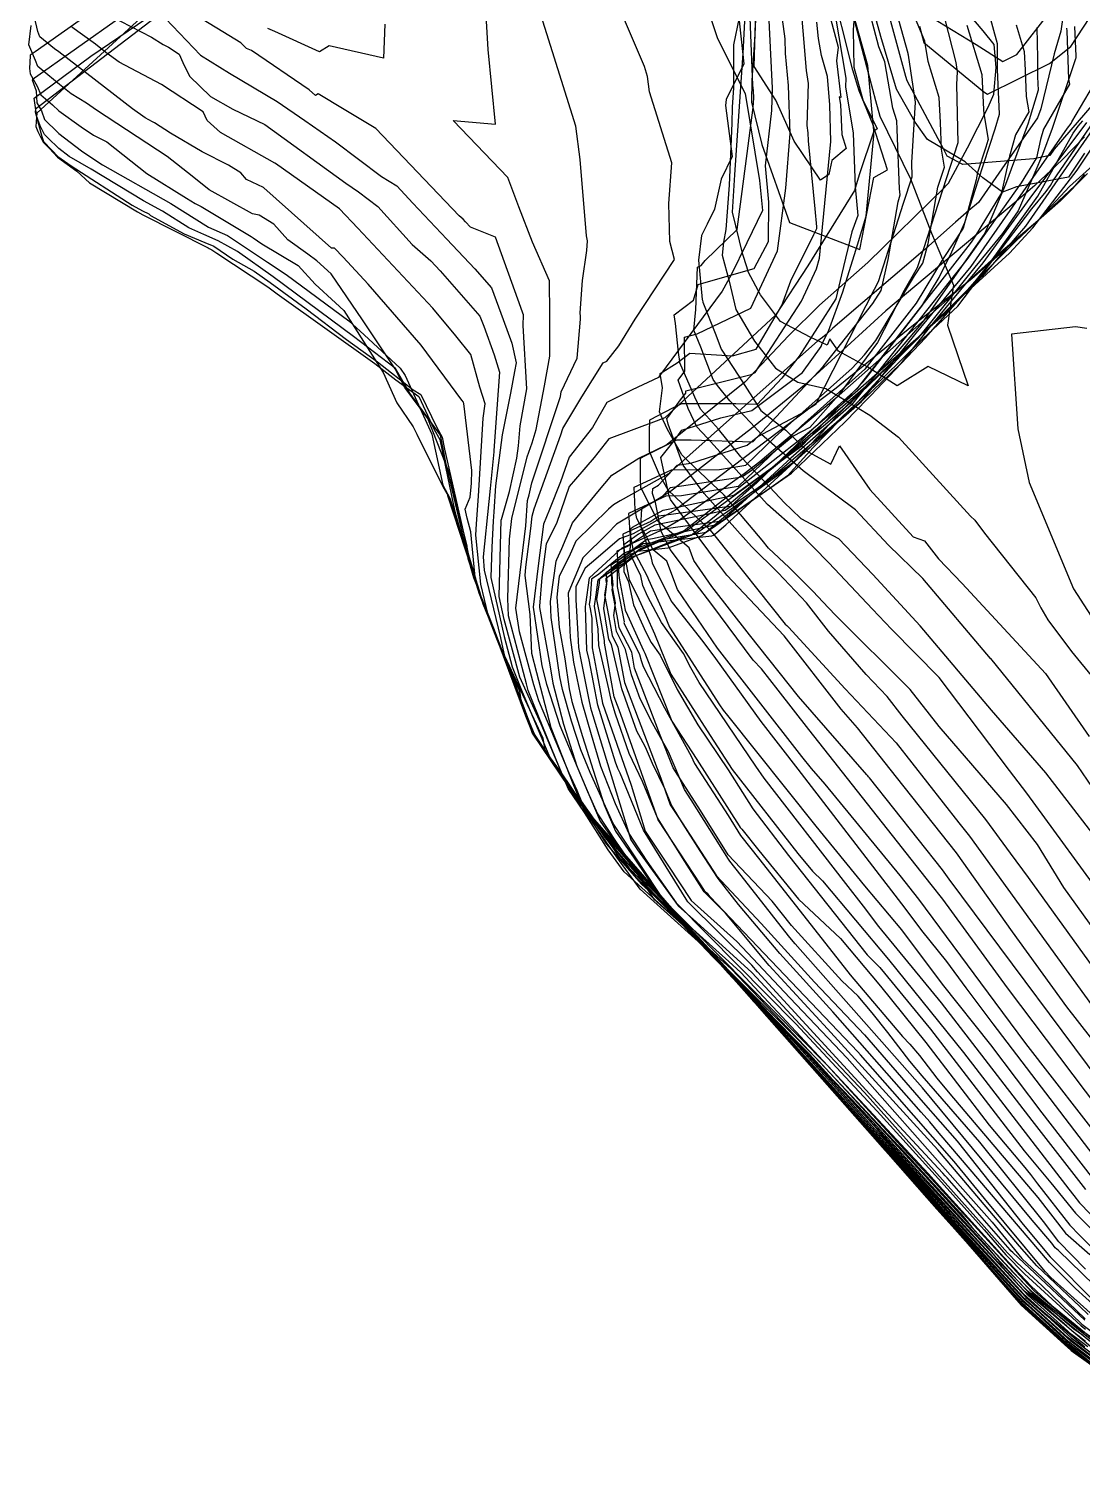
# Model space of a CAD drawing. Extents: x 0 to 298, y 0 to 220.
# Drawn here: x 51.2 to 113.1, y 11.3 to 96.1 of the extents above; entities that cross this region are included whole.
import ezdxf

# ---------------------------------------------------------------- set-up
doc = ezdxf.new("R2010")
doc.units = 0
doc.layers.add('LINES', color=1, linetype='CONTINUOUS')

msp = doc.modelspace()

# ---------------------------------------------------------------- linework, layer by layer
at = {"layer": 'LINES', "color": 1}
for points in [[(61.342, 101.684, 0), (51.517, 94.73, 0), (51.238, 94.54, 0), (51.234, 94.502, 0), (51.197, 93.766, 0), (51.237, 93.45, 0), (51.635, 92.724, 0), (51.858, 92.22, 0), (52.536, 91.624, 0), (52.911, 91.273, 0), (54.239, 90.336, 0), (54.951, 89.835, 0), (55.73, 89.445, 0), (58.1, 87.588, 0), (60.429, 86.129, 0), (60.935, 85.814, 0), (61.287, 85.644, 0), (64.225, 83.881, 0), (64.35, 83.798, 0), (64.855, 83.46, 0), (66.983, 82.185, 0), (67.983, 81.079, 0), (69.175, 79.986, 0), (69.679, 79.523, 0), (71.987, 75.892, 0), (72.799, 74.106, 0), (73.741, 72.689, 0), (73.957, 72.262, 0), (74.224, 71.73, 0), (75.573, 69.046, 0), (75.736, 68.779, 0), (75.747, 68.726, 0), (75.771, 68.649, 0), (77.164, 64.409, 0), (77.776, 62.52, 0), (78.729, 60.07, 0), (80.363, 55.699, 0), (80.666, 54.919, 0), (80.751, 54.684, 0), (83.35, 50.848, 0), (83.518, 50.598, 0), (83.853, 50.216, 0), (84.416, 49.581, 0), (88.147, 45.302, 0), (94.336, 38.416, 0), (98.911, 33.208, 0), (104.033, 27.547, 0), (108.339, 22.635, 0), (109.54, 21.339, 0), (109.866, 21.053, 0), (112.386, 18.736, 0), (115.194, 16.648, 0)], [(114.755, 44.418, 0), (109.829, 51.163, 0), (108.816, 52.494, 0), (104.669, 57.959, 0), (101.873, 60.795, 0), (100.75, 61.965, 0), (98.196, 64.689, 0), (96.416, 66.527, 0), (94.583, 68.128, 0), (91.064, 72.028, 0), (90.429, 72.691, 0), (89.918, 73.778, 0), (89.324, 75.445, 0), (89.733, 75.961, 0), (89.696, 77.973, 0), (90.456, 78.163, 0), (93.606, 79.676, 0), (93.606, 79.677, 0), (93.607, 79.677, 0), (95.174, 83.045, 0), (95.653, 86.729, 0), (95.911, 89.939, 0), (95.825, 92.751, 0), (95.651, 94.645, 0), (95.616, 95.494, 0), (94.865, 101.142, 0)], [(61.161, 98.737, 0), (51.553, 91.359, 0), (51.529, 91.208, 0), (51.916, 89.763, 0), (52.016, 89.459, 0), (52.506, 88.958, 0), (52.863, 88.588, 0), (53.634, 88.04, 0), (57.231, 85.732, 0), (57.833, 85.394, 0), (58.202, 85.208, 0), (58.306, 85.11, 0), (60.278, 84.038, 0), (61.506, 83.535, 0), (62.021, 83.308, 0), (63.153, 82.554, 0), (64.411, 81.852, 0), (65.349, 81.185, 0), (67.454, 79.626, 0), (69.84, 77.822, 0), (71.645, 76.523, 0), (73.755, 74.874, 0), (74.194, 74.59, 0), (75.148, 72.652, 0), (75.45, 72.083, 0), (75.598, 71.383, 0), (76.929, 65.521, 0), (77.088, 64.766, 0), (77.509, 63.247, 0), (78.21, 61.405, 0), (79.885, 57.199, 0), (80.786, 54.7, 0), (82.073, 52.8, 0), (83.9, 50.083, 0), (87.541, 45.929, 0), (93.666, 39.018, 0), (93.73, 38.945, 0), (93.836, 38.827, 0), (94.54, 38.026, 0), (101.352, 30.328, 0), (104.154, 27.213, 0), (109.363, 21.208, 0), (109.49, 21.065, 0), (112.039, 18.749, 0), (112.414, 18.408, 0), (112.418, 18.405, 0), (112.431, 18.396, 0), (122.419, 11.298, 0)], [(113.274, 18.923, 0), (112.838, 19.27, 0), (112.491, 19.528, 0), (112.18, 19.814, 0), (110.021, 21.708, 0), (104.897, 27.24, 0), (103.467, 28.801, 0), (100.148, 32.396, 0), (97.045, 35.821, 0), (91.382, 41.507, 0), (88.801, 44.231, 0), (86.852, 46.217, 0), (84.396, 49.63, 0), (83.65, 50.684, 0), (83.385, 51.318, 0), (82.92, 52.338, 0), (81.135, 56.589, 0), (80.838, 57.526, 0), (79.997, 60.636, 0), (79.794, 62.036, 0), (80.384, 66.866, 0), (80.469, 68.359, 0), (80.565, 68.689, 0), (80.722, 69.407, 0), (82.408, 74.474, 0), (82.455, 74.753, 0), (83.389, 76.733, 0), (83.587, 79.019, 0), (83.598, 79.178, 0), (83.577, 79.387, 0), (83.705, 81.288, 0), (83.952, 83.065, 0), (84.001, 83.623, 0), (83.947, 83.914, 0), (83.562, 88.401, 0), (83.317, 90.364, 0), (81.943, 94.742, 0), (80.707, 98.685, 0)], [(114.064, 32.602, 0), (108.692, 39.705, 0), (104.897, 44.93, 0), (104.199, 45.797, 0), (97.013, 54.909, 0), (95.216, 57.203, 0), (94.237, 58.46, 0), (93.748, 58.977, 0), (91.309, 62.253, 0), (90.341, 63.495, 0), (88.867, 65.487, 0), (88.335, 66.552, 0), (88.005, 68.245, 0), (87.825, 68.768, 0), (87.843, 69.069, 0), (88.181, 69.26, 0), (89.267, 70.446, 0), (90.073, 70.563, 0), (93.398, 71.619, 0), (94.013, 72.13, 0), (96.562, 73.47, 0), (97.441, 74.052, 0), (97.464, 74.111, 0), (100.881, 80.777, 0), (101.116, 81.233, 0), (101.12, 81.24, 0), (102.589, 85.836, 0), (103.094, 87.39, 0), (103.075, 88.238, 0), (103.29, 91.786, 0), (102.878, 94.548, 0), (102.863, 94.608, 0), (102.852, 94.644, 0), (101.655, 98.938, 0)], [(92.679, 98.75, 0), (93.198, 94.025, 0), (92.158, 91.938, 0), (92.116, 91.579, 0), (92.507, 88.584, 0), (91.85, 87.262, 0), (91.467, 85.499, 0), (91.029, 84.603, 0), (90.708, 83.948, 0), (90.533, 82.488, 0), (90.738, 80.185, 0), (90.756, 80.133, 0), (90.79, 80.016, 0), (91.542, 78.094, 0), (91.858, 77.267, 0), (92.894, 75.669, 0), (94.198, 73.656, 0), (95.663, 72.495, 0), (96.968, 71.216, 0), (98.308, 70.508, 0), (98.81, 71.572, 0), (100.604, 69.017, 0), (103.144, 66.221, 0), (103.807, 65.986, 0), (104.638, 64.936, 0), (106.03, 63.482, 0), (110.927, 58.183, 0), (113.498, 54.485, 0)], [(93.922, 97.569, 0), (93.841, 95.756, 0), (93.662, 93.049, 0), (93.64, 91.788, 0), (94.244, 89.286, 0), (95.882, 84.702, 0), (100.013, 83.115, 0), (100.834, 87.361, 0), (101.635, 87.802, 0), (100.78, 90.481, 0), (99.969, 92.438, 0), (99.607, 93.663, 0), (98.297, 98.887, 0)], [(97.674, 98.987, 0), (98.743, 95.021, 0), (98.643, 94.205, 0), (98.904, 92.05, 0), (98.796, 92.09, 0), (98.876, 91.646, 0), (98.949, 89.873, 0), (99.212, 89.063, 0), (98.362, 88.35, 0), (98.194, 87.527, 0), (97.706, 87.198, 0), (96.143, 89.479, 0), (95.066, 91.893, 0), (93.796, 93.878, 0), (93.898, 97.145, 0)], [(58.661, 97.585, 0), (51.623, 91.141, 0), (51.605, 90.89, 0), (51.565, 90.342, 0), (51.674, 90.047, 0), (51.999, 89.423, 0), (52.364, 89.048, 0), (52.845, 88.547, 0), (53.98, 87.721, 0), (54.727, 87.032, 0), (57.533, 85.327, 0), (57.846, 85.151, 0), (61.696, 83.223, 0), (61.747, 83.174, 0), (61.903, 83.105, 0), (62.2, 82.91, 0), (65.213, 80.929, 0), (65.758, 80.518, 0), (71.5, 76.419, 0), (72.731, 75.447, 0), (74.093, 74.484, 0), (74.992, 72.546, 0), (75.313, 71.943, 0), (76.109, 68.16, 0), (76.209, 67.721, 0), (76.255, 67.504, 0), (77.296, 63.828, 0), (78.477, 60.852, 0), (79.089, 59.245, 0), (79.568, 58.042, 0), (80.774, 54.694, 0), (82.499, 52.149, 0), (83.773, 50.255, 0), (86.312, 47.358, 0), (90.583, 42.539, 0), (91.869, 41.064, 0), (94.003, 38.69, 0), (103.951, 27.366, 0), (104.546, 26.708, 0), (105.434, 25.695, 0), (109.474, 21.156, 0), (111.124, 19.657, 0), (112.394, 18.488, 0), (114.849, 16.585, 0)], [(114.508, 18.541, 0), (112.812, 19.732, 0), (110.651, 21.552, 0), (110.262, 21.893, 0), (109.641, 22.563, 0), (104.238, 28.461, 0), (102.628, 30.205, 0), (98.099, 35.165, 0), (90.25, 43.101, 0), (88.503, 44.854, 0), (88.049, 45.509, 0), (85.507, 49.364, 0), (84.159, 52.368, 0), (83.602, 53.695, 0), (83.065, 55.387, 0), (82.532, 57.249, 0), (82.379, 57.999, 0), (81.868, 61.475, 0), (81.83, 62.418, 0), (82.159, 64.792, 0), (82.201, 64.893, 0), (82.491, 65.548, 0), (83.005, 66.765, 0), (83.12, 67.051, 0), (84.616, 68.863, 0), (85.427, 69.86, 0), (87.016, 70.856, 0), (88.615, 71.616, 0), (90.543, 73.156, 0), (93.258, 75.335, 0), (93.265, 75.341, 0), (95.824, 78.034, 0), (97.637, 79.854, 0), (100.492, 82.352, 0), (105.004, 86.779, 0), (105.07, 86.854, 0), (105.227, 87.012, 0), (106.335, 89.105, 0), (107.559, 91.493, 0), (107.894, 92.254, 0), (108.021, 93.826, 0), (107.913, 95.164, 0), (107.255, 95.978, 0), (105.694, 97.84, 0)], [(113.3, 27.863, 0), (110.137, 31.918, 0), (104.823, 38.821, 0), (101.122, 43.318, 0), (100.22, 44.512, 0), (99.191, 45.847, 0), (94.391, 52.042, 0), (93.892, 52.735, 0), (90.566, 57.668, 0), (90.068, 58.523, 0), (89.651, 59.359, 0), (88.348, 61.196, 0), (87.556, 62.693, 0), (87.255, 63.363, 0), (87.138, 63.933, 0), (86.514, 65.23, 0), (86.552, 66.608, 0), (86.552, 66.718, 0), (86.655, 66.794, 0), (88.459, 67.794, 0), (88.849, 67.872, 0), (92.598, 68.684, 0), (93.881, 69.59, 0), (96.612, 71.574, 0), (100.191, 75.322, 0), (100.204, 75.336, 0), (100.225, 75.359, 0), (100.249, 75.385, 0), (100.272, 75.411, 0), (100.39, 75.552, 0), (103.662, 79.79, 0), (104.674, 81.478, 0), (105.419, 82.976, 0), (106.179, 84.707, 0), (106.979, 87.154, 0), (107.967, 90.215, 0), (108.22, 91.066, 0), (108.115, 93.691, 0), (108.103, 95.216, 0), (107.34, 98.014, 0)], [(115.643, 32.191, 0), (105.256, 46.104, 0), (104.867, 46.641, 0), (100.586, 52.049, 0), (100.532, 52.119, 0), (100.487, 52.166, 0), (100.43, 52.228, 0), (96.405, 56.847, 0), (93.525, 60.47, 0), (91.31, 63.302, 0), (90.262, 64.841, 0), (89.982, 65.583, 0), (88.156, 67.128, 0), (87.19, 69.008, 0), (87.141, 69.101, 0), (87.132, 69.148, 0), (87.129, 69.192, 0), (87.115, 69.572, 0), (87.123, 70.86, 0), (87.409, 71.009, 0), (89.249, 71.921, 0), (90.1, 71.921, 0), (93.727, 71.812, 0), (97.856, 76.242, 0), (100.774, 79.937, 0), (101.262, 80.699, 0), (101.685, 82.525, 0), (102.261, 85.929, 0), (102.394, 86.327, 0), (102.337, 86.687, 0), (102.208, 90.173, 0), (102.179, 90.692, 0), (101.953, 91.437, 0), (101.49, 94.16, 0), (101.127, 95.028, 0), (100.41, 97.788, 0)], [(99.346, 97.898, 0), (100.928, 91.871, 0), (101.195, 90.956, 0), (102.99, 87.275, 0), (104.223, 84.087, 0), (105.514, 81.031, 0), (105.17, 78.679, 0), (106.388, 75.098, 0), (104.04, 76.232, 0), (102.204, 75.094, 0), (100.487, 76.198, 0), (98.757, 77.145, 0), (98.255, 77.86, 0), (98.083, 77.496, 0), (97.086, 77.972, 0), (95.339, 78.881, 0), (94.171, 80.46, 0), (93.47, 81.775, 0), (93.374, 82.103, 0), (93.129, 82.827, 0), (92.526, 85.317, 0), (92.661, 87.501, 0), (92.82, 89.815, 0), (93.146, 94.658, 0), (93.313, 97.684, 0)], [(96.874, 93.651, 0), (96.478, 98.325, 0)], [(113.22, 88.789, 0), (112.286, 87.364, 0), (109.219, 86.808, 0), (108.408, 86.482, 0), (107.238, 87.327, 0), (106.199, 88.264, 0), (103.989, 89.582, 0), (103.273, 90.601, 0), (102.166, 92.536, 0), (101.253, 95.636, 0), (100.703, 97.627, 0)], [(56.568, 96.787, 0), (51.353, 93.09, 0), (51.586, 92.446, 0), (51.626, 91.75, 0), (51.888, 91.275, 0), (52.076, 90.753, 0), (52.853, 89.994, 0), (52.92, 89.929, 0), (54.254, 88.927, 0), (54.968, 88.43, 0), (55.486, 88.091, 0), (59.507, 85.821, 0), (61.725, 84.437, 0), (62.829, 83.948, 0), (65.194, 82.368, 0), (66.285, 81.64, 0), (69.96, 78.92, 0), (70.86, 78.095, 0), (72.979, 76.147, 0), (73.271, 75.709, 0), (74.839, 72.257, 0), (75.49, 69.264, 0), (75.906, 68.495, 0), (76.554, 66.476, 0), (77.653, 63.003, 0), (77.856, 62.287, 0), (78.162, 61.527, 0), (78.653, 60.246, 0), (80.203, 56.355, 0), (80.798, 54.705, 0), (81.648, 53.451, 0), (84.028, 49.912, 0), (86.711, 46.85, 0), (87.929, 45.464, 0), (92.269, 40.569, 0), (93.891, 38.821, 0), (96.926, 35.391, 0), (103.529, 28.049, 0), (107.979, 22.919, 0), (109.527, 21.226, 0), (110.395, 20.438, 0), (112.358, 18.658, 0), (113.62, 17.684, 0)], [(114.605, 17.303, 0), (112.413, 18.934, 0), (110.444, 20.743, 0), (109.66, 21.431, 0), (106.77, 24.552, 0), (103.776, 27.966, 0), (96.392, 36.129, 0), (94.503, 38.279, 0), (91.366, 41.769, 0), (88.492, 44.903, 0), (87.318, 46.099, 0), (84.114, 49.785, 0), (81.861, 53.125, 0), (80.797, 54.705, 0), (80.125, 56.503, 0), (80.019, 57.154, 0), (79.225, 58.85, 0), (78.137, 61.642, 0), (77.64, 62.921, 0), (77.407, 63.637, 0), (77.133, 66.511, 0), (76.929, 67.325, 0), (76.802, 67.862, 0), (77.104, 68.549, 0), (77.165, 69.173, 0), (77.185, 69.379, 0), (77.205, 70.126, 0), (76.727, 74.067, 0), (76.708, 74.136, 0), (76.618, 74.267, 0), (74.219, 77.501, 0), (71.109, 81.082, 0), (69.625, 82.674, 0), (69.126, 83.201, 0), (68.951, 83.203, 0), (64.976, 86.744, 0), (64.954, 86.757, 0), (63.955, 87.236, 0), (63.608, 87.624, 0), (62.898, 88.084, 0), (61.349, 88.852, 0), (59.48, 89.961, 0), (58.54, 90.575, 0), (58.429, 90.629, 0), (57.993, 90.864, 0), (57.255, 91.39, 0), (52.915, 94.744, 0), (52.66, 94.911, 0), (51.805, 95.615, 0), (51.691, 95.932, 0), (51.355, 97.363, 0)], [(113.662, 17.569, 0), (112.373, 18.569, 0), (109.829, 20.91, 0), (109.459, 21.247, 0), (108.552, 22.266, 0), (104.29, 27.127, 0), (101.431, 30.287, 0), (94.169, 38.553, 0), (90.008, 43.183, 0), (87.499, 46.06, 0), (85.082, 48.787, 0), (83.646, 50.427, 0), (82.925, 51.499, 0), (80.763, 54.689, 0), (79.9, 57.083, 0), (78.392, 60.959, 0), (77.74, 62.603, 0), (77.451, 63.623, 0), (77.443, 63.78, 0), (76.701, 66.185, 0), (75.672, 70.603, 0), (75.348, 72.2, 0), (73.553, 74.682, 0), (72.714, 76.13, 0), (70.238, 78.006, 0), (65.516, 81.504, 0), (63.412, 83.001, 0), (62.282, 83.631, 0), (61.45, 84, 0), (60.553, 84.398, 0), (59.017, 85.366, 0), (57.892, 85.976, 0), (54.826, 87.848, 0), (53.533, 88.594, 0), (52.917, 89.056, 0), (52.273, 89.686, 0), (52.072, 89.881, 0), (51.823, 90.38, 0), (51.605, 90.969, 0), (51.613, 91.073, 0), (51.583, 91.187, 0), (51.46, 92.02, 0), (54.788, 94.482, 0), (59.197, 97.472, 0)], [(55.925, 96.854, 0), (58.36, 95.605, 0), (59.055, 95.162, 0), (59.355, 95.015, 0), (59.992, 94.599, 0), (60.214, 94.121, 0), (60.595, 93.301, 0), (61.837, 92.108, 0), (63.139, 91.374, 0), (65.036, 90.468, 0), (69.795, 87.012, 0), (70.533, 86.507, 0), (71.107, 86.075, 0), (71.677, 85.638, 0), (73.684, 83.419, 0), (74.783, 82.455, 0), (75.329, 81.865, 0), (77.679, 79.2, 0), (77.896, 78.613, 0), (78.509, 76.929, 0), (78.833, 75.904, 0), (78.671, 73.753, 0), (78.489, 71.305, 0), (78.487, 71.221, 0), (78.281, 69.06, 0), (78.206, 68.302, 0), (77.86, 65.044, 0), (77.934, 64.263, 0), (78.878, 60.29, 0), (79.082, 59.371, 0), (79.12, 59.23, 0), (79.172, 59.116, 0), (79.251, 58.927, 0), (81.374, 54.393, 0), (81.491, 53.672, 0), (82.489, 52.303, 0), (85.026, 48.543, 0), (86.776, 46.53, 0), (89.451, 43.805, 0), (93.753, 39.113, 0), (95.044, 37.751, 0), (96.234, 36.44, 0), (103.519, 28.386, 0), (105.2, 26.469, 0), (109.781, 21.524, 0), (111.023, 20.434, 0), (112.439, 19.132, 0), (114.016, 17.959, 0)], [(59.196, 96.706, 0), (61.248, 94.535, 0), (62.954, 93.493, 0), (65.754, 91.815, 0), (67.389, 90.697, 0), (69.178, 89.456, 0), (71.88, 87.401, 0), (72.791, 86.858, 0), (73.731, 85.852, 0), (75.733, 83.727, 0), (77.382, 81.979, 0), (78.362, 80.866, 0), (79.047, 78.999, 0), (79.553, 77.619, 0), (79.806, 76.447, 0), (79.716, 75.937, 0), (79.474, 74.679, 0), (78.974, 72.224, 0), (78.583, 69.218, 0), (78.49, 67.694, 0), (78.452, 67.151, 0), (78.371, 65.61, 0), (78.317, 63.844, 0), (79.091, 60.374, 0), (79.563, 58.591, 0), (80.165, 57.123, 0), (81.874, 53.027, 0), (84.122, 49.721, 0), (85.095, 48.186, 0), (87.17, 45.8, 0), (89.511, 43.69, 0), (93.176, 39.809, 0), (96.065, 36.713, 0), (97.583, 35.086, 0), (101.655, 30.558, 0), (103.357, 28.596, 0), (109.64, 21.721, 0), (110.678, 20.779, 0), (113.24, 18.613, 0)], [(113.427, 18.615, 0), (112.465, 19.33, 0), (111.601, 20.124, 0), (109.901, 21.616, 0), (103.63, 28.386, 0), (103.262, 28.806, 0), (101.667, 30.569, 0), (96.471, 36.298, 0), (90.833, 42.245, 0), (90.409, 42.707, 0), (86.234, 46.96, 0), (85.938, 47.301, 0), (85.509, 47.937, 0), (84.161, 49.786, 0), (82.665, 51.899, 0), (81.279, 55.217, 0), (80.024, 57.968, 0), (79.099, 61.36, 0), (78.799, 62.713, 0), (78.934, 67.226, 0), (78.936, 67.239, 0), (79.416, 68.892, 0), (79.845, 70.845, 0), (79.95, 71.569, 0), (80.036, 72.755, 0), (80.433, 74.929, 0), (80.216, 78.656, 0), (80.235, 79.269, 0), (80.194, 79.383, 0), (80.072, 79.71, 0), (78.583, 83.847, 0), (77.13, 84.433, 0), (76.83, 84.751, 0), (76.682, 84.908, 0), (76.448, 85.106, 0), (71.546, 90.239, 0), (69.693, 91.353, 0), (68.168, 92.268, 0), (68.001, 92.175, 0), (67.628, 92.499, 0), (64.237, 94.818, 0), (63.944, 94.933, 0), (63.617, 95.272, 0), (60.697, 97.055, 0)], [(114.237, 18.065, 0), (110.77, 20.997, 0), (109.731, 21.835, 0), (109.334, 22.243, 0), (109.098, 22.531, 0), (106.974, 24.845, 0), (101.816, 30.489, 0), (101.031, 31.394, 0), (99.151, 33.483, 0), (97.88, 34.846, 0), (95.31, 37.553, 0), (90.676, 42.46, 0), (87.197, 45.596, 0), (86.16, 46.529, 0), (85.218, 47.831, 0), (83.829, 50.021, 0), (82.871, 51.43, 0), (82.143, 53.175, 0), (80.82, 56.405, 0), (80.507, 57.2, 0), (80.408, 57.576, 0), (79.36, 61.578, 0), (79.315, 62.598, 0), (79.419, 66.091, 0), (79.544, 67.303, 0), (80.458, 70.936, 0), (80.756, 71.76, 0), (80.985, 72.545, 0), (81.476, 75.094, 0), (81.787, 76.856, 0), (81.791, 76.872, 0), (81.783, 79.312, 0), (81.774, 81.271, 0), (80.765, 83.55, 0), (79.962, 85.632, 0), (79.322, 87.359, 0), (76.111, 90.704, 0), (78.594, 90.493, 0), (78.155, 94.885, 0), (78.038, 96.873, 0)], [(113.877, 18.664, 0), (109.918, 21.857, 0), (108.406, 23.411, 0), (107.506, 24.508, 0), (100.762, 31.854, 0), (99.908, 32.763, 0), (95.416, 37.463, 0), (92.253, 40.794, 0), (91.841, 41.23, 0), (91.532, 41.509, 0), (87.091, 45.506, 0), (85.727, 47.389, 0), (83.844, 50.092, 0), (83.2, 51.614, 0), (81.872, 54.989, 0), (81.023, 58.239, 0), (80.728, 59.363, 0), (80.626, 61.67, 0), (80.332, 63.948, 0), (80.373, 64.435, 0), (80.678, 66.708, 0), (80.754, 67.444, 0), (80.863, 67.876, 0), (82.436, 72.221, 0), (82.547, 72.601, 0), (83.676, 74.451, 0), (84.912, 76.463, 0), (85.145, 76.55, 0), (85.84, 77.459, 0), (86.807, 79.022, 0), (89.122, 82.535, 0), (88.834, 83.594, 0), (88.791, 85.817, 0), (88.95, 88.208, 0), (87.642, 92.391, 0), (87.524, 93.284, 0), (87.355, 93.872, 0), (86.009, 97.026, 0)], [(91.207, 96.808, 0), (91.65, 95.533, 0), (93.269, 92.281, 0), (94.111, 87.181, 0), (94.286, 85.406, 0), (93.369, 83.52, 0), (92.444, 81.624, 0), (91.909, 80.666, 0), (88.232, 75.698, 0), (88.168, 75.602, 0), (86.623, 74.86, 0), (85.133, 74.127, 0), (84.287, 72.648, 0), (82.914, 70.904, 0), (82.422, 69.452, 0), (81.775, 67.835, 0), (81.413, 66.98, 0), (81.101, 64.527, 0), (80.805, 62.101, 0), (81.306, 58.65, 0), (81.598, 57.57, 0), (82.369, 55.142, 0), (84.003, 51.25, 0), (84.586, 49.95, 0), (85.687, 48.28, 0), (87.724, 45.346, 0), (95.552, 37.49, 0), (97.557, 35.463, 0), (98.713, 34.196, 0), (103.853, 28.631, 0), (107.269, 24.901, 0), (110.141, 21.801, 0), (111.942, 20.221, 0), (112.599, 19.668, 0), (113.114, 19.306, 0)], [(99.674, 96.814, 0), (99.627, 96.032, 0), (99.669, 93.838, 0), (100.191, 91.922, 0), (101.035, 90.213, 0), (100.833, 90.071, 0), (99.97, 87.517, 0), (99.7, 86.583, 0), (96.955, 82.15, 0), (95.052, 79.257, 0), (88.554, 73.226, 0), (88.042, 73.035, 0), (85.264, 71.987, 0), (84.389, 70.887, 0), (83.303, 69.62, 0), (82.926, 69.177, 0), (82.169, 67.015, 0), (81.579, 65.815, 0), (81.313, 63.842, 0), (81.172, 62.155, 0), (81.178, 62.065, 0), (81.794, 58.71, 0), (81.956, 57.631, 0), (82.588, 55.211, 0), (83.375, 52.746, 0), (84.746, 49.506, 0), (87.034, 46.222, 0), (87.903, 44.923, 0), (90.131, 42.936, 0), (92.443, 40.839, 0), (95.802, 37.324, 0), (102.624, 30.07, 0), (105.915, 26.485, 0), (106.601, 25.648, 0), (108.224, 23.849, 0), (109.055, 22.957, 0), (110.11, 21.873, 0), (111.041, 21.093, 0), (115.266, 17.699, 0)], [(112.011, 97.202, 0), (111.838, 95.962, 0), (111.44, 94.621, 0), (110.655, 91.394, 0), (110.454, 90.865, 0), (108.358, 87.858, 0), (106.989, 85.886, 0), (106.419, 85.402, 0), (105.634, 84.725, 0), (103.726, 83.025, 0), (98.42, 78.49, 0), (98.026, 78.13, 0), (97.811, 77.943, 0), (97.542, 77.752, 0), (88.758, 69.925, 0), (85.927, 68.34, 0), (85.522, 68.113, 0), (85.239, 67.849, 0), (83.319, 65.973, 0), (82.915, 65.073, 0), (82.343, 63.91, 0), (82.254, 63.249, 0), (82.206, 62.683, 0), (82.328, 60.893, 0), (82.665, 59.057, 0), (82.931, 57.281, 0), (83.082, 56.547, 0), (83.707, 54.496, 0), (84.988, 50.479, 0), (85.649, 48.919, 0), (86.75, 47.338, 0), (88.156, 45.239, 0), (88.664, 44.542, 0), (92.307, 41.262, 0), (93.015, 40.617, 0), (104.043, 28.783, 0), (104.214, 28.602, 0), (104.53, 28.248, 0), (108.473, 23.875, 0), (110.075, 22.192, 0), (111.308, 21.045, 0), (112.45, 20.089, 0), (113.558, 19.198, 0)], [(114.605, 30.2, 0), (109.775, 36.436, 0), (107.97, 38.862, 0), (103.489, 44.922, 0), (102.389, 46.317, 0), (97.978, 51.687, 0), (97.17, 52.614, 0), (96.609, 53.32, 0), (91.642, 59.673, 0), (89.291, 63.125, 0), (88.663, 64.79, 0), (87.86, 65.469, 0), (87.435, 66.296, 0), (86.907, 67.303, 0), (86.812, 67.808, 0), (86.777, 68.278, 0), (86.745, 69.145, 0), (87.478, 69.487, 0), (88.939, 70.168, 0), (91.753, 70.18, 0), (93.308, 70.438, 0), (95.039, 72.097, 0), (99.556, 76.148, 0), (100.281, 76.926, 0), (100.95, 77.773, 0), (103.229, 81.566, 0), (103.72, 82.307, 0), (104.033, 83.481, 0), (104.593, 86.785, 0), (104.984, 87.955, 0), (104.817, 89.015, 0), (104.759, 90.577, 0), (104.678, 92.051, 0), (104.036, 94.164, 0), (103.833, 95.363, 0), (102.984, 97.39, 0)], [(104.985, 96.721, 0), (105.655, 94.12, 0), (105.74, 93.554, 0), (105.695, 92.827, 0), (105.773, 89.397, 0), (103.73, 83.107, 0), (103.392, 82.049, 0), (102.627, 80.7, 0), (101.049, 77.644, 0), (98.787, 74.583, 0), (97.065, 72.658, 0), (96.084, 72.142, 0), (93.705, 70.166, 0), (93.117, 69.751, 0), (92.844, 69.692, 0), (88.864, 69.113, 0), (88.33, 68.529, 0), (87.18, 67.878, 0), (87.117, 66.855, 0), (87.729, 65.079, 0), (87.802, 64.704, 0), (88.928, 62.451, 0), (88.984, 62.375, 0), (90.781, 60.07, 0), (91.521, 59.076, 0), (94.184, 55.368, 0), (96.362, 52.558, 0), (102.657, 44.388, 0), (103.647, 43.078, 0), (105.11, 41.261, 0), (106.236, 39.711, 0), (107.831, 37.603, 0), (114.032, 29.479, 0)], [(98.561, 96.895, 0), (99.188, 93.183, 0), (99.17, 92.686, 0), (99.619, 89.963, 0), (99.735, 86.796, 0), (99.899, 85.114, 0), (99.543, 84.155, 0), (98.932, 81.623, 0), (98.606, 80.215, 0), (96.452, 76.851, 0), (95.431, 75.558, 0), (93.986, 74.007, 0), (92.716, 74.045, 0), (89.524, 74.046, 0), (89.046, 73.809, 0), (87.64, 73.077, 0), (87.636, 72.418, 0), (87.628, 71.272, 0), (88.219, 69.887, 0), (88.723, 68.989, 0), (90.857, 66.954, 0), (91.206, 66.623, 0), (91.571, 66.192, 0), (95.623, 61.099, 0), (95.714, 61.013, 0), (95.821, 60.907, 0), (99.159, 57.288, 0), (102.147, 54.115, 0), (105.834, 49.419, 0), (106.466, 48.621, 0), (113.891, 38.364, 0)], [(115.862, 33.879, 0), (112.182, 38.604, 0), (108.999, 42.995, 0), (105.688, 47.648, 0), (102.173, 52.101, 0), (99.868, 54.99, 0), (98.907, 56.103, 0), (95.558, 60.405, 0), (92.188, 63.964, 0), (91.837, 64.436, 0), (91.697, 64.615, 0), (89.999, 66.911, 0), (88.889, 68.419, 0), (88.806, 68.645, 0), (88.321, 70.899, 0), (89.104, 71.874, 0), (89.551, 72.495, 0), (91.837, 73.213, 0), (93.655, 73.662, 0), (96.634, 75.894, 0), (97.732, 77.41, 0), (97.801, 77.592, 0), (98.174, 78.32, 0), (99.008, 80.621, 0), (99.878, 83.391, 0), (100.378, 85.076, 0), (100.829, 89.809, 0), (100.841, 90.017, 0), (100.828, 90.109, 0), (100.49, 93.929, 0), (99.645, 96.932, 0)], [(114.972, 47.142, 0), (110.941, 52.345, 0), (107.747, 56.04, 0), (103.569, 60.989, 0), (100.783, 64.012, 0), (98.785, 66.106, 0), (96.56, 67.282, 0), (95.999, 67.842, 0), (95.589, 68.227, 0), (94.42, 69.453, 0), (93.019, 70.922, 0), (91.712, 72.554, 0), (90.641, 73.733, 0), (90.316, 74.429, 0), (89.427, 76.456, 0), (89.438, 76.539, 0), (89.351, 77.069, 0), (89.175, 78.762, 0), (89.101, 79.277, 0), (90.237, 80.139, 0), (90.503, 81.054, 0), (91.939, 81.468, 0), (93.791, 82.009, 0), (94.633, 83.583, 0), (94.653, 85.894, 0), (94.465, 88.033, 0), (94.83, 91.287, 0), (94.875, 92.598, 0), (94.647, 97.382, 0)], [(112.817, 52.787, 0), (107.715, 59.07, 0), (107.714, 59.071, 0), (107.705, 59.081, 0), (103.72, 63.785, 0), (101.69, 65.74, 0), (99.749, 67.804, 0), (96.683, 70.099, 0), (94.236, 72.236, 0), (93.603, 72.938, 0), (92.366, 74.228, 0), (91.649, 75.13, 0), (91.381, 75.473, 0), (90.665, 77.373, 0), (90.26, 78.384, 0), (90.376, 79.59, 0), (90.46, 82.083, 0), (90.676, 82.187, 0), (90.927, 82.481, 0), (92.805, 84.304, 0), (93.438, 89.211, 0), (93.732, 91.474, 0), (93.775, 92.007, 0), (93.76, 92.473, 0), (93.731, 92.788, 0), (93.55, 97.225, 0)], [(92.92, 96.751, 0), (92.577, 95.159, 0), (92.582, 92.614, 0), (92.508, 91.484, 0), (92.491, 90.539, 0), (92.322, 86.891, 0), (92.136, 84.29, 0), (92.006, 83.547, 0), (91.909, 82.793, 0), (92.323, 81.264, 0), (92.717, 79.597, 0), (93.826, 77.72, 0), (94.73, 76.567, 0), (95.064, 76.147, 0), (96.366, 75.328, 0), (98.018, 74.944, 0), (100.604, 73.374, 0), (102.296, 72.09, 0), (106.519, 67.442, 0), (106.778, 67.2, 0), (107.344, 66.445, 0), (110.37, 62.649, 0), (110.661, 62.056, 0), (111.064, 61.356, 0), (112.457, 59.494, 0), (113.793, 57.849, 0)], [(114.271, 92.292, 0), (111.439, 89.017, 0), (111.181, 88.642, 0), (110.247, 88.443, 0), (106.073, 88.12, 0), (105.152, 88.615, 0), (104.917, 89.068, 0), (102.788, 93.033, 0), (102.724, 93.28, 0), (101.71, 96.959, 0)], [(103.522, 96.246, 0), (103.785, 95.292, 0), (107.304, 92.397, 0), (107.52, 92.251, 0), (111.17, 94.049, 0), (112.423, 95.051, 0), (113.539, 96.761, 0)], [(104.155, 96.817, 0), (106.849, 95.161, 0), (108.425, 94.179, 0), (109.25, 94.573, 0), (111.263, 97.167, 0)], [(114.822, 16.963, 0), (112.303, 18.908, 0), (111.319, 19.8, 0), (109.564, 21.391, 0), (106.439, 24.811, 0), (102.904, 28.885, 0), (94.445, 38.291, 0), (94.233, 38.518, 0), (92.821, 40.031, 0), (90.625, 42.399, 0), (88.235, 45.095, 0), (85.678, 48.002, 0), (84.155, 49.74, 0), (81.222, 54.102, 0), (80.809, 54.71, 0), (80.521, 55.511, 0), (79.768, 57.4, 0), (78.537, 60.613, 0), (78.259, 61.302, 0), (77.719, 62.685, 0), (76.993, 64.924, 0), (76.919, 65.699, 0), (76.336, 68.023, 0), (75.975, 69.564, 0), (75.991, 69.599, 0), (75.973, 69.748, 0), (74.604, 73.189, 0), (73.263, 74.999, 0), (72.701, 76.111, 0), (70.765, 78.982, 0), (68.938, 81.685, 0), (68.093, 82.454, 0), (67.55, 82.848, 0), (66.383, 83.695, 0), (65.554, 84.611, 0), (64.691, 85.129, 0), (64.303, 85.206, 0), (61.763, 86.622, 0), (60.755, 87.423, 0), (59.285, 88.586, 0), (55.137, 91.303, 0), (54.536, 91.721, 0), (53.632, 92.265, 0), (52.948, 92.827, 0), (51.919, 93.68, 0), (51.675, 93.882, 0), (51.549, 94.23, 0), (51.153, 95.155, 0), (51.297, 96.284, 0)], [(115.945, 16.303, 0), (112.466, 18.988, 0), (112.247, 19.158, 0), (112.243, 19.162, 0), (109.602, 21.556, 0), (104.898, 26.704, 0), (102.28, 29.722, 0), (96.014, 36.688, 0), (95.149, 37.615, 0), (89.386, 43.792, 0), (88.981, 44.228, 0), (88.54, 44.726, 0), (84.645, 49.155, 0), (84.283, 49.569, 0), (81.359, 53.916, 0), (80.877, 54.625, 0), (80.626, 55.226, 0), (78.912, 59.698, 0), (78.825, 59.913, 0), (78.152, 61.638, 0), (77.719, 63.453, 0), (77.444, 66.332, 0), (77.479, 66.986, 0), (77.594, 68.62, 0), (77.873, 73.207, 0), (77.983, 74.049, 0), (77.67, 75.035, 0), (77.138, 76.947, 0), (76.26, 78.052, 0), (74.904, 79.67, 0), (70.494, 84.375, 0), (69.421, 85.51, 0), (65.646, 88.177, 0), (65.634, 88.187, 0), (65.628, 88.19, 0), (65.614, 88.197, 0), (62.425, 89.997, 0), (61.636, 90.701, 0), (61.395, 91.22, 0), (58.951, 92.814, 0), (56.459, 94.137, 0), (55.685, 94.702, 0), (55.067, 95.197, 0), (53.683, 96.199, 0)], [(72.09, 96.362, 0), (72.012, 94.36, 0), (68.803, 95.097, 0), (68.242, 94.738, 0), (65.623, 95.939, 0), (65.211, 96.105, 0)], [(112.174, 96.125, 0), (112.182, 95.978, 0), (112.281, 93.136, 0), (112.335, 92.832, 0), (110.808, 90.202, 0), (110.633, 89.576, 0), (110.397, 88.512, 0), (109.494, 87.037, 0), (106.313, 82.533, 0), (101.273, 76.163, 0), (99.522, 73.977, 0), (95.951, 70.851, 0), (91.914, 67.148, 0), (89.174, 66.769, 0), (87.698, 66.564, 0), (86.346, 65.652, 0), (85.73, 65.381, 0), (85.838, 63.988, 0), (85.853, 63.788, 0), (86.207, 61.909, 0), (86.355, 61.627, 0), (87.296, 59.543, 0), (87.367, 59.384, 0), (88.962, 55.397, 0), (90.421, 53.138, 0), (92.925, 49.232, 0), (92.986, 49.135, 0), (93.082, 49.034, 0), (94.083, 47.782, 0), (96.403, 44.934, 0), (98.87, 42.607, 0), (101.219, 39.808, 0), (103.889, 36.504, 0), (107.625, 31.645, 0), (109.708, 29.143, 0), (109.868, 28.959, 0), (110.044, 28.739, 0), (110.455, 28.197, 0), (112.353, 25.757, 0), (112.925, 25.165, 0), (115.332, 22.763, 0)], [(112.641, 96.223, 0), (112.712, 94.483, 0), (112.714, 94.368, 0), (112.701, 94.333, 0), (111.319, 90.223, 0), (110.761, 88.707, 0), (110.307, 87.641, 0), (109.317, 85.385, 0), (108.393, 84.063, 0), (106.771, 82.078, 0), (103.378, 77.848, 0), (102.415, 76.885, 0), (100.382, 74.678, 0), (97.275, 71.483, 0), (95.759, 69.815, 0), (94.807, 69.123, 0), (91.58, 66.935, 0), (87.814, 66.118, 0), (87.478, 66.05, 0), (87.351, 65.98, 0), (85.741, 64.79, 0), (85.741, 64.118, 0), (85.751, 63.31, 0), (86.15, 61.229, 0), (86.145, 61.184, 0), (86.154, 61.127, 0), (87.062, 59.315, 0), (87.148, 58.949, 0), (87.273, 58.597, 0), (88.533, 56.164, 0), (90.103, 53.328, 0), (90.284, 52.904, 0), (92.263, 49.849, 0), (93.005, 48.669, 0), (94.128, 47.245, 0), (99.45, 40.474, 0), (102.52, 36.843, 0), (102.961, 36.409, 0), (103.516, 35.736, 0), (104.535, 34.411, 0), (105.305, 33.489, 0), (110.471, 27.391, 0), (112.11, 25.291, 0), (113.543, 24.043, 0)], [(109.203, 96.321, 0), (109.675, 94.767, 0), (109.736, 93.659, 0), (109.79, 92.116, 0), (109.95, 91.207, 0), (109.171, 89.865, 0), (108.817, 88.6, 0), (108.34, 86.45, 0), (106.786, 83.911, 0), (106.591, 83.617, 0), (106.504, 83.472, 0), (99.832, 74.926, 0), (98.124, 73.394, 0), (93.962, 69.407, 0), (93.148, 68.694, 0), (92.41, 68.017, 0), (91.909, 67.948, 0), (88.194, 67.433, 0), (87.733, 67.122, 0), (86.076, 66.391, 0), (86.118, 65.857, 0), (86.173, 65.128, 0), (86.441, 63.707, 0), (86.929, 62.774, 0), (87.446, 61.63, 0), (87.939, 60.533, 0), (88.891, 58.153, 0), (91.217, 54.551, 0), (92.5, 52.551, 0), (96.366, 47.617, 0), (97.222, 46.565, 0), (97.822, 46, 0), (101.704, 41.373, 0), (106.117, 35.912, 0), (112.294, 27.881, 0), (112.6, 27.513, 0), (112.938, 27.078, 0), (114.818, 25.134, 0)], [(110.426, 96.177, 0), (110.456, 94.363, 0), (110.465, 93.262, 0), (110.496, 92.484, 0), (109.976, 90.739, 0), (109.902, 90.553, 0), (109.772, 90.166, 0), (108.585, 86.939, 0), (107.618, 84.671, 0), (107.355, 84.073, 0), (103.756, 78.924, 0), (103.404, 78.493, 0), (102.027, 76.89, 0), (100.304, 75.018, 0), (98.739, 73.41, 0), (97.806, 72.383, 0), (96.127, 70.625, 0), (93.903, 69.008, 0), (92.088, 67.778, 0), (90.518, 67.437, 0), (87.968, 66.922, 0), (87.003, 66.387, 0), (86.146, 65.754, 0), (86.147, 64.84, 0), (86.129, 64.196, 0), (86.42, 63.59, 0), (86.701, 62.223, 0), (87.422, 60.616, 0), (87.741, 60.014, 0), (88.265, 59.276, 0), (89.277, 57.246, 0), (90.484, 55.171, 0), (92.267, 52.528, 0), (93.717, 50.237, 0), (95.827, 47.499, 0), (100.435, 41.643, 0), (101.179, 40.912, 0), (104.169, 37.279, 0), (109.672, 30.129, 0), (111.244, 28.246, 0), (112.685, 26.458, 0), (114.765, 24.37, 0)], [(106.295, 96.311, 0), (107.177, 93.409, 0), (107.29, 91.341, 0), (107.299, 91.097, 0), (107.565, 89.583, 0), (107.534, 89.528, 0), (107.422, 89.127, 0), (106.924, 87.642, 0), (106.852, 87.215, 0), (106.097, 84.381, 0), (104.91, 82.592, 0), (103.329, 79.96, 0), (100.301, 76.081, 0), (96.582, 72.746, 0), (92.865, 69.185, 0), (89.526, 68.631, 0), (88.609, 68.626, 0), (88.133, 68.405, 0), (86.416, 67.603, 0), (86.425, 67.365, 0), (86.492, 66.468, 0), (86.674, 65.505, 0), (87.504, 63.92, 0), (87.595, 63.718, 0), (88.511, 61.681, 0), (88.82, 60.909, 0), (91.76, 56.357, 0), (91.973, 56.044, 0), (92.23, 55.714, 0), (97.424, 49.215, 0), (100.289, 45.705, 0), (102.453, 43.127, 0), (104.853, 39.922, 0), (107.692, 36.37, 0), (110.722, 32.365, 0), (113.617, 28.63, 0)], [(116.669, 36.851, 0), (109.928, 46.191, 0), (108.875, 47.636, 0), (107.413, 49.617, 0), (102.496, 55.7, 0), (101.624, 56.848, 0), (101.215, 57.263, 0), (100.385, 58.128, 0), (98.18, 60.678, 0), (96.879, 62.35, 0), (95.209, 64.114, 0), (93.641, 65.663, 0), (90.855, 68.769, 0), (89.624, 70.441, 0), (88.739, 72.853, 0), (88.667, 73.185, 0), (88.782, 73.329, 0), (89.472, 74.288, 0), (89.779, 74.675, 0), (89.777, 74.81, 0), (93.627, 75.771, 0), (93.867, 75.886, 0), (96.583, 80.081, 0), (97.456, 81.978, 0), (97.644, 82.612, 0), (97.684, 83.023, 0), (98.3, 89.467, 0), (98.258, 91.625, 0), (98.111, 93.285, 0), (97.762, 94.523, 0), (97.58, 95.532, 0), (97.485, 96.49, 0)], [(113.289, 23.168, 0), (111.715, 24.776, 0), (110.814, 25.967, 0), (107.074, 30.635, 0), (103.68, 34.54, 0), (102.957, 35.409, 0), (101.66, 37.096, 0), (100.733, 38.243, 0), (99.918, 39.215, 0), (98.958, 40.12, 0), (96.003, 43.383, 0), (94.867, 44.803, 0), (92.262, 47.537, 0), (90.64, 50.142, 0), (89.624, 51.726, 0), (89.032, 52.642, 0), (88.265, 54.561, 0), (86.773, 58.496, 0), (86.599, 59.439, 0), (85.866, 60.873, 0), (85.796, 61.268, 0), (85.453, 63.105, 0), (85.501, 63.412, 0), (85.398, 64.59, 0), (85.745, 64.822, 0), (87.264, 65.831, 0), (91.313, 66.286, 0), (91.407, 66.321, 0), (91.602, 66.481, 0), (92.128, 66.93, 0), (98.755, 73.007, 0), (100.104, 74.189, 0), (103.322, 78.205, 0), (106.557, 82.111, 0), (112.232, 90.256, 0), (112.431, 90.529, 0), (112.486, 90.622, 0), (115.025, 94.93, 0)], [(115.381, 40.929, 0), (112.006, 45.61, 0), (110.467, 48.139, 0), (108.643, 50.494, 0), (104.684, 55.073, 0), (102.972, 57.252, 0), (98.555, 61.641, 0), (97.83, 62.411, 0), (97.276, 63.011, 0), (95.856, 64.428, 0), (94.647, 65.566, 0), (94.269, 66.04, 0), (92.031, 68.675, 0), (89.899, 70.703, 0), (89.545, 71.04, 0), (88.704, 72.537, 0), (88.327, 73.345, 0), (88.229, 73.568, 0), (88.406, 74.977, 0), (88.265, 75.833, 0), (89.276, 76.451, 0), (90.017, 77.015, 0), (92.532, 76.875, 0), (93.913, 77.26, 0), (95.419, 79.825, 0), (95.951, 81.268, 0), (97.301, 84, 0), (97.485, 84.344, 0), (97.486, 84.445, 0), (97.392, 85.508, 0), (97.002, 89.499, 0), (96.984, 89.985, 0), (96.916, 90.403, 0), (97.004, 92.884, 0), (96.874, 93.651, 0)], [(113.907, 20.932, 0), (112.687, 22.045, 0), (111.171, 23.574, 0), (104.672, 31.164, 0), (104.123, 31.827, 0), (103.621, 32.394, 0), (98.433, 38.294, 0), (95.311, 41.725, 0), (92.877, 44.613, 0), (91.677, 46.141, 0), (90.628, 47.767, 0), (89.626, 49.337, 0), (88.938, 50.446, 0), (88.562, 51.364, 0), (87.82, 52.896, 0), (87.408, 53.864, 0), (87.13, 54.365, 0), (86.907, 54.795, 0), (86.018, 57.292, 0), (85.41, 59.894, 0), (85.258, 60.198, 0), (84.961, 62.016, 0), (85.142, 63.455, 0), (85.103, 63.658, 0), (85.101, 63.798, 0), (86.581, 64.948, 0), (86.798, 65.105, 0), (89.825, 66.3, 0), (90.317, 66.38, 0), (92.457, 67.864, 0), (95.354, 69.975, 0), (96.91, 71.325, 0), (101.393, 75.569, 0), (103.744, 77.894, 0), (105.784, 79.779, 0), (110.131, 85.504, 0), (110.973, 86.529, 0), (111.221, 86.875, 0), (111.401, 87.196, 0), (114.159, 91.215, 0)], [(113.444, 20.512, 0), (112.943, 20.983, 0), (110.415, 23.365, 0), (109.4, 24.527, 0), (104.596, 30.198, 0), (101.547, 33.534, 0), (98.113, 37.297, 0), (94.679, 41.033, 0), (92.112, 44.1, 0), (90.856, 45.348, 0), (89.716, 47.133, 0), (88.114, 49.713, 0), (87.24, 51.85, 0), (86.451, 53.479, 0), (85.644, 55.805, 0), (85.383, 56.639, 0), (85.256, 57.297, 0), (84.66, 59.843, 0), (84.634, 60.795, 0), (84.413, 62.147, 0), (84.504, 62.81, 0), (84.624, 63.691, 0), (85.575, 64.518, 0), (86.416, 65.149, 0), (88.094, 65.891, 0), (89.81, 66.58, 0), (92.087, 68.263, 0), (94.739, 70.195, 0), (100.94, 75.578, 0), (102.422, 76.98, 0), (103.2, 77.749, 0), (104.977, 79.391, 0), (108.822, 82.895, 0), (110.194, 84.396, 0), (112.8, 87.786, 0), (114.383, 90.152, 0)], [(113.564, 20.603, 0), (111.244, 22.692, 0), (110.908, 23.03, 0), (107.345, 27.333, 0), (105.564, 29.51, 0), (101.926, 33.634, 0), (100.059, 35.767, 0), (99.904, 35.945, 0), (95.582, 40.477, 0), (91.217, 45.072, 0), (91.068, 45.23, 0), (90.94, 45.345, 0), (90.663, 45.761, 0), (88.165, 49.59, 0), (85.871, 56.049, 0), (85.577, 56.824, 0), (85.215, 58.784, 0), (84.993, 59.981, 0), (84.991, 60.13, 0), (84.702, 61.754, 0), (84.554, 62.545, 0), (84.708, 63.515, 0), (84.726, 63.771, 0), (86.341, 64.818, 0), (86.614, 65.043, 0), (87.132, 65.235, 0), (90.088, 66.332, 0), (91.457, 67.408, 0), (93.58, 69.209, 0), (97.99, 72.855, 0), (99.568, 74.201, 0), (106.683, 81.041, 0), (107.349, 81.668, 0), (109.768, 84.488, 0), (113.706, 90.177, 0)], [(113.336, 90.581, 0), (110.006, 86.145, 0), (107.24, 82.337, 0), (104.245, 78.719, 0), (102.397, 76.39, 0), (100.206, 74.284, 0), (94.796, 69.668, 0), (90.714, 66.293, 0), (88.726, 65.558, 0), (86.95, 65.359, 0), (86.284, 64.916, 0), (85.087, 64.116, 0), (85.13, 63.625, 0), (85.003, 62.825, 0), (85.249, 61.511, 0), (85.443, 60.419, 0), (85.792, 59.737, 0), (86.175, 57.66, 0), (88.306, 52.037, 0), (88.86, 50.479, 0), (89.558, 49.41, 0), (91.588, 46.297, 0), (94.21, 43.496, 0), (97.34, 40.039, 0), (100.293, 36.943, 0), (103.743, 32.98, 0), (105.734, 30.707, 0), (109.622, 25.794, 0), (111.197, 23.892, 0), (113.88, 21.199, 0)], [(114.484, 21.566, 0), (111.685, 24.271, 0), (111.503, 24.429, 0), (111.295, 24.695, 0), (110.141, 26.058, 0), (103.696, 33.834, 0), (96.205, 42.304, 0), (96, 42.547, 0), (95.819, 42.777, 0), (93.027, 46.319, 0), (92.371, 47.155, 0), (92.288, 47.284, 0), (90.093, 50.771, 0), (89.702, 51.375, 0), (88.756, 53.596, 0), (87.831, 55.265, 0), (87.09, 56.696, 0), (86.583, 58.12, 0), (86.236, 59.604, 0), (85.706, 60.662, 0), (85.553, 61.6, 0), (85.646, 62.342, 0), (85.427, 63.484, 0), (85.417, 64.273, 0), (86.123, 64.822, 0), (87.126, 65.545, 0), (88.515, 66.093, 0), (90.985, 66.493, 0), (93.253, 68.067, 0), (95.999, 69.979, 0), (99.15, 72.99, 0), (100.461, 74.337, 0), (100.651, 74.543, 0), (101.01, 74.903, 0), (103.865, 77.935, 0), (106.788, 81.245, 0), (107.602, 82.236, 0), (110.48, 86.248, 0), (112.56, 89.962, 0), (112.841, 90.37, 0), (113.13, 90.676, 0)], [(113.223, 89.742, 0), (111.919, 88.393, 0), (110.294, 86.874, 0), (109.744, 86.411, 0), (109.203, 85.948, 0), (101.536, 79.515, 0), (98.111, 76.38, 0), (96.768, 75.146, 0), (93.643, 72.589, 0), (91.568, 70.981, 0), (88.89, 68.893, 0), (87.852, 68.256, 0), (85.707, 66.974, 0), (85.174, 66.416, 0), (83.726, 64.984, 0), (83.603, 64.705, 0), (82.903, 63.007, 0), (82.866, 62.919, 0), (82.868, 62.887, 0), (82.973, 60.309, 0), (83.185, 58.867, 0), (83.665, 56.513, 0), (84.21, 54.609, 0), (84.772, 52.753, 0), (85.634, 50.548, 0), (86.427, 48.779, 0), (87.496, 47.158, 0), (89.207, 44.713, 0), (91.079, 42.835, 0), (96.255, 37.603, 0), (101.028, 32.462, 0), (104.633, 28.48, 0), (107.331, 25.478, 0), (108.602, 24.023, 0), (109.704, 22.901, 0), (112.499, 20.33, 0), (113.025, 19.835, 0), (113.287, 19.639, 0)], [(113.234, 20.174, 0), (109.001, 24.154, 0), (108.888, 24.258, 0), (108.843, 24.304, 0), (105.146, 28.534, 0), (105.036, 28.656, 0), (104.89, 28.818, 0), (102.575, 31.311, 0), (93.991, 40.648, 0), (93.659, 41.045, 0), (89.908, 44.77, 0), (89.806, 44.929, 0), (87.29, 48.98, 0), (85.918, 52.335, 0), (85.788, 52.603, 0), (85.656, 52.985, 0), (84.605, 56.34, 0), (84.094, 58.99, 0), (83.96, 59.564, 0), (83.891, 62.111, 0), (83.889, 62.124, 0), (83.904, 62.239, 0), (84.124, 63.813, 0), (85.615, 65.185, 0), (86.034, 65.571, 0), (88.465, 66.673, 0), (89.346, 67.196, 0), (93.215, 69.957, 0), (94.129, 70.654, 0), (94.915, 71.32, 0), (98.788, 74.564, 0), (105.153, 80.162, 0), (108.31, 82.991, 0), (110.485, 84.828, 0), (112.347, 86.819, 0), (114.11, 88.412, 0)], [(113.402, 87.581, 0), (111.803, 85.972, 0), (106.596, 81.395, 0), (103.07, 78.589, 0), (98.614, 74.961, 0), (91.842, 69.829, 0), (89.164, 67.8, 0), (86.68, 66.412, 0), (85.873, 66.107, 0), (84.495, 64.915, 0), (83.871, 64.378, 0), (83.314, 63.297, 0), (83.306, 62.532, 0), (83.425, 60.505, 0), (83.478, 59.721, 0), (83.536, 59.404, 0), (83.582, 59.097, 0), (84.063, 56.751, 0), (84.169, 56.178, 0), (84.241, 55.971, 0), (86.547, 48.41, 0), (86.941, 47.817, 0), (89.332, 44.542, 0), (90.407, 43.573, 0), (93.669, 40.605, 0), (96.505, 37.561, 0), (100.294, 33.553, 0), (107.315, 25.677, 0), (108.699, 24.142, 0), (109.261, 23.551, 0), (110.706, 22.207, 0), (113.072, 19.933, 0), (114.26, 19.038, 0)], [(113.217, 87.52, 0), (112.66, 86.871, 0), (109.213, 83.622, 0), (105.223, 79.626, 0), (105.085, 79.388, 0), (99.082, 74.123, 0), (96.658, 72.066, 0), (89.675, 66.579, 0), (89.09, 66.362, 0), (86.201, 65.288, 0), (84.676, 64.031, 0), (84.237, 63.746, 0), (84.157, 62.593, 0), (84.105, 62.265, 0), (84.155, 61.997, 0), (84.253, 61.447, 0), (84.281, 59.699, 0), (84.573, 58.125, 0), (84.882, 56.457, 0), (86.562, 51.623, 0), (87.388, 48.915, 0), (88.717, 46.916, 0), (90.1, 44.837, 0), (92.777, 42.43, 0), (95.893, 39.133, 0), (99.277, 35.57, 0), (105.916, 28.062, 0), (107.796, 25.93, 0), (109.535, 23.804, 0), (110.748, 22.66, 0), (113.26, 20.246, 0)], [(113.366, 78.465, 0), (112.7, 78.577, 0), (108.921, 78.143, 0), (109.311, 72.573, 0), (109.96, 69.428, 0), (112.573, 63.174, 0), (115.258, 59.017, 0)], [(113.981, 51.062, 0), (112.817, 52.787, 0)]]:
    msp.add_polyline3d(points, dxfattribs=at)

doc.saveas('drawing.dxf')
